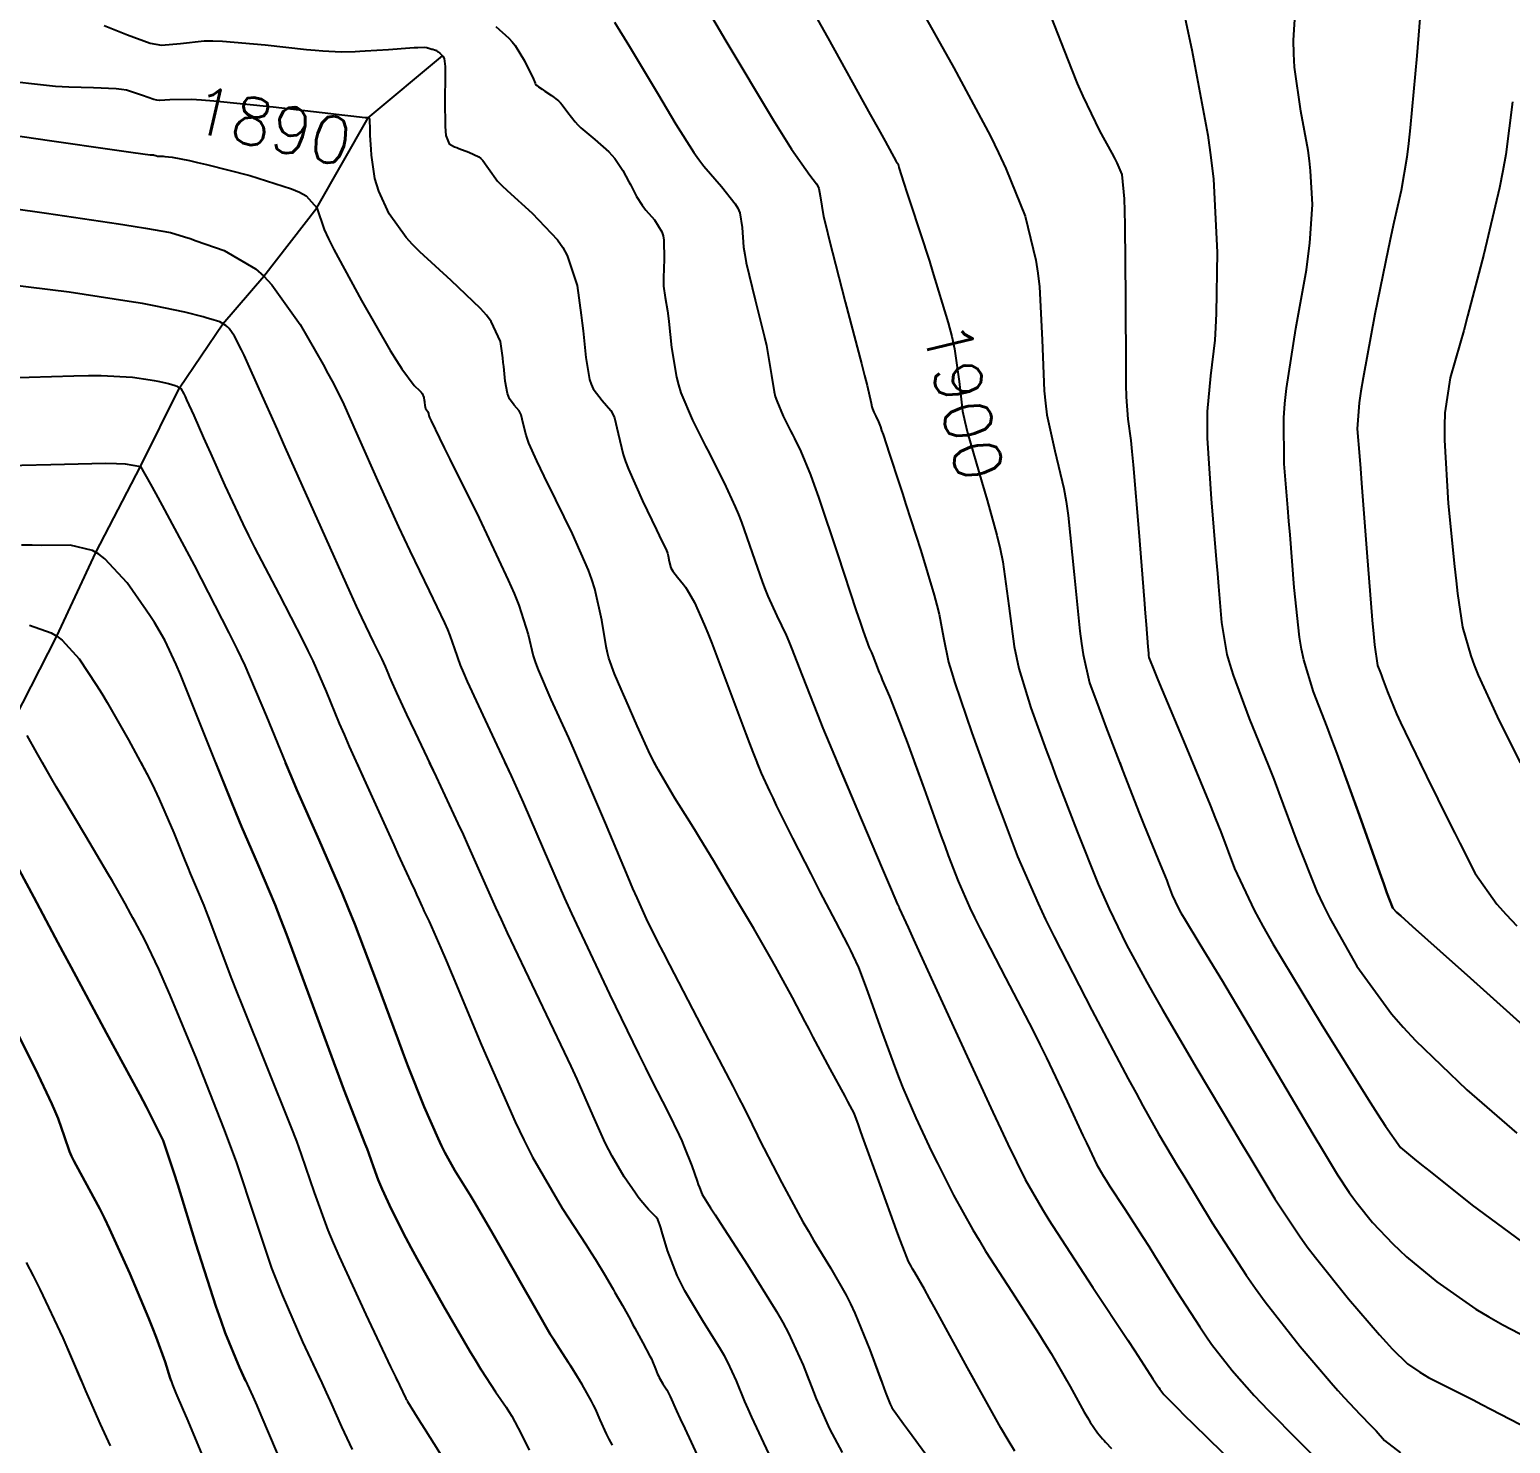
# Model space of a CAD drawing. Header units: metres. Extents: x 837475 to 838479, y 1189012 to 1191015.
# Drawn here: x 838169.6 to 838289.4, y 1189216.5 to 1189330.8 of the extents above; entities that cross this region are included whole.
import ezdxf

# ---------------------------------------------------------------- set-up
doc = ezdxf.new("R2010")
doc.units = ezdxf.units.M
doc.header["$LTSCALE"] = 0.3
for name, color, linetype in [('COTAS 10', 1, 'Continuous'), ('COTAS INT', 252, 'Continuous'), ('DRENAJE', 5, 'Continuous')]:
    doc.layers.add(name, color=color, linetype=linetype)
doc.styles.get("Standard").update_dxf_attribs({"font": 'simplex.shx'})

msp = doc.modelspace()

# ---------------------------------------------------------------- linework, layer by layer
at = {"layer": 'COTAS 10'}
for points in [[(838230.503, 1189336.765), (838234.194, 1189330.195), (838237.622, 1189323.99), (838238.284, 1189322.793), (838238.822, 1189321.821), (838239.725, 1189320.195), (838239.8, 1189320.069), (838239.815, 1189320.044), (838239.828, 1189320.023), (838239.857, 1189319.982), (838239.868, 1189319.968), (838239.87, 1189319.964), (838239.872, 1189319.961), (838239.874, 1189319.949), (838239.883, 1189319.903), (838239.889, 1189319.878), (838239.896, 1189319.848), (838239.936, 1189319.695), (838240.345, 1189318.421), (838240.585, 1189317.684), (838240.88, 1189316.781), (838242.403, 1189312.131), (838242.662, 1189311.28), (838243.917, 1189307.15), (838244.206, 1189306.037), (838244.438, 1189305.04), (838244.807, 1189302.403), (838245.09, 1189300.008), (838245.268, 1189299.163), (838245.49, 1189298.24), (838246.653, 1189294.249), (838247.065, 1189292.798), (838247.866, 1189289.976), (838248.12, 1189288.874), (838248.339, 1189287.807), (838248.831, 1189284.249), (838249.26, 1189280.962), (838249.438, 1189280.066), (838249.643, 1189279.176), (838250.596, 1189276.014), (838251.854, 1189272.582), (838252.251, 1189271.521), (838252.668, 1189270.413), (838254.35, 1189266.014), (838256.067, 1189261.744), (838256.507, 1189260.716), (838256.931, 1189259.757), (838258.336, 1189256.852), (838260.004, 1189253.818), (838260.596, 1189252.778), (838261.243, 1189251.65), (838264.047, 1189246.852), (838266.942, 1189241.97), (838267.646, 1189240.789), (838268.309, 1189239.683), (838270.351, 1189236.305), (838272.34, 1189233.303), (838272.969, 1189232.435), (838273.631, 1189231.549), (838276.305, 1189228.215), (838278.796, 1189225.319), (838279.343, 1189224.709), (838279.828, 1189224.183), (838281.066, 1189222.977), (838282.074, 1189222.282), (838282.415, 1189222.077), (838282.782, 1189221.867), (838283.31914, 1189221.58852)], [(838282.296, 1189334.432), (838281.826, 1189328.736), (838281.298, 1189322.901), (838281.159, 1189321.641), (838281.024, 1189320.536), (838280.562, 1189317.829), (838279.97, 1189315.262), (838279.752, 1189314.244), (838279.51, 1189313.093), (838278.444, 1189307.829), (838277.483, 1189302.679), (838277.308, 1189301.6), (838277.173, 1189300.671), (838277.013, 1189298.569), (838277.19, 1189296.354), (838277.267, 1189295.354), (838277.356, 1189294.186), (838277.778, 1189288.569), (838278.216, 1189283.087), (838278.316, 1189282.003), (838278.406, 1189281.108), (838278.651, 1189279.443), (838278.884, 1189278.85), (838278.966, 1189278.631), (838279.056, 1189278.388), (838279.443, 1189277.312), (838280.193, 1189275.513), (838280.512, 1189274.815), (838280.879, 1189274.031), (838282.605, 1189270.474), (838284.45, 1189266.759), (838284.891, 1189265.875), (838285.303, 1189265.053), (838286.54, 1189262.605), (838288.307, 1189260.127), (838289.053, 1189259.286), (838289.91, 1189258.378)], [(838246.07003, 1189221.58852), (838245.483, 1189222.641), (838242.926, 1189227.318), (838242.421, 1189228.235), (838242.005, 1189228.989), (838241.237, 1189230.346), (838241.042, 1189230.657), (838240.987, 1189230.751), (838240.931, 1189230.848), (838240.726, 1189231.228), (838240.244, 1189232.424), (838240.014, 1189233.036), (838239.742, 1189233.77), (838238.41, 1189237.437), (838237.114, 1189241.04), (838236.864, 1189241.734), (838236.661, 1189242.296), (838236.323, 1189243.23), (838236.008, 1189243.828), (838235.82, 1189244.177), (838235.588, 1189244.607), (838234.386, 1189246.825), (838233.011, 1189249.374), (838232.67, 1189250.012), (838232.347, 1189250.621), (838231.323, 1189252.579), (838230.289, 1189254.509), (838229.959, 1189255.101), (838229.611, 1189255.717), (838228.196, 1189258.152), (838226.761, 1189260.577), (838226.056, 1189261.77), (838224.941, 1189263.654), (838223.848, 1189265.47), (838223.516, 1189266.01), (838223.172, 1189266.567), (838221.825, 1189268.709), (838220.485, 1189270.972), (838220.145, 1189271.603), (838219.819, 1189272.237), (838218.756, 1189274.546), (838217.883, 1189276.605), (838217.676, 1189277.082), (838217.485, 1189277.518), (838216.922, 1189278.756), (838216.483, 1189280.013), (838216.37, 1189280.461), (838216.261, 1189280.953), (838215.898, 1189283.09), (838215.331, 1189285.632), (838215.093, 1189286.379), (838214.82, 1189287.145), (838213.544, 1189290.068), (838212.184, 1189292.826), (838211.859, 1189293.489), (838211.556, 1189294.107), (838210.648, 1189295.974), (838210.016, 1189297.398), (838209.887, 1189297.737), (838209.778, 1189298.053), (838209.553, 1189298.995), (838209.385, 1189299.702), (838209.312, 1189299.869), (838209.228, 1189300.023), (838208.832, 1189300.479), (838208.434, 1189301.004), (838208.349, 1189301.202), (838208.276, 1189301.422), (838208.104, 1189302.409), (838207.983, 1189303.595), (838207.942, 1189303.941), (838207.897, 1189304.295), (838207.71, 1189305.638), (838206.972, 1189307.239), (838206.58, 1189307.755), (838206.107, 1189308.304), (838203.722, 1189310.549), (838201.18, 1189312.872), (838200.608, 1189313.469), (838200.093, 1189314.046), (838198.709, 1189315.963), (838197.874, 1189317.777), (838197.705, 1189318.289), (838197.563, 1189318.806), (838197.274, 1189320.705), (838197.248, 1189321.185), (838197.186, 1189322.298), (838197.171, 1189322.621), (838197.16, 1189322.893), (838197.152, 1189323.448), (838197.14, 1189323.625), (838197.126, 1189323.658), (838197.108, 1189323.684), (838197.005, 1189323.72), (838196.89, 1189323.712), (838196.865, 1189323.71), (838196.842, 1189323.709), (838196.782, 1189323.707), (838195.614, 1189323.838), (838194.893, 1189323.921), (838193.999, 1189324.024), (838189.332, 1189324.564), (838184.525, 1189325.065), (838183.542, 1189325.143), (838182.711, 1189325.195), (838180.967, 1189325.167), (838180.157, 1189325.104), (838179.914, 1189325.135), (838179.663, 1189325.187), (838178.751, 1189325.524), (838178.689, 1189325.546), (838177.467, 1189325.94), (838177.06, 1189326.013), (838176.623, 1189326.07), (838174.795, 1189326.147), (838172.796, 1189326.182), (838172.251, 1189326.212), (838171.71, 1189326.253), (838169.786, 1189326.474), (838167.906, 1189326.667)], [(838166.628, 1189295.564), (838171.349, 1189295.695), (838175.778, 1189295.778), (838176.643, 1189295.766), (838177.352, 1189295.739), (838178.606, 1189295.518), (838179.411, 1189294.102), (838179.836, 1189293.323), (838180.349, 1189292.376), (838182.934, 1189287.555), (838185.754, 1189282.078), (838186.416, 1189280.718), (838187.026, 1189279.425), (838188.799, 1189275.317), (838190.325, 1189271.552), (838190.779, 1189270.475), (838191.247, 1189269.383), (838193.051, 1189265.317), (838194.92, 1189261.01), (838195.43, 1189259.767), (838195.936, 1189258.502), (838197.734, 1189253.75), (838199.399, 1189249.239), (838199.822, 1189248.125), (838200.227, 1189247.07), (838201.553, 1189243.75), (838202.673, 1189241.171), (838202.949, 1189240.583), (838203.211, 1189240.051), (838204.033, 1189238.584), (838204.923, 1189237.162), (838205.227, 1189236.658), (838205.556, 1189236.106), (838206.953, 1189233.714), (838208.464, 1189231.087), (838208.866, 1189230.388), (838209.26, 1189229.7), (838210.621, 1189227.315), (838211.745, 1189225.367), (838211.99, 1189224.955), (838212.205, 1189224.598), (838212.743, 1189223.767), (838213.196, 1189223.1), (838213.358, 1189222.846), (838213.536, 1189222.561), (838214.12619, 1189221.58852)], [(838216.779, 1189216.377), (838216.512, 1189216.871), (838216.284, 1189217.309), (838215.772, 1189218.431), (838215.386, 1189219.332), (838215.237, 1189219.63), (838215.069, 1189219.951), (838214.311, 1189221.284), (838213.536, 1189222.561), (838213.358, 1189222.846), (838213.196, 1189223.1), (838212.743, 1189223.767), (838212.205, 1189224.598), (838211.99, 1189224.955), (838211.745, 1189225.367), (838210.621, 1189227.315), (838209.26, 1189229.7), (838208.866, 1189230.388), (838208.464, 1189231.087), (838206.953, 1189233.714), (838205.556, 1189236.106), (838205.227, 1189236.658), (838204.923, 1189237.162), (838204.033, 1189238.584), (838203.211, 1189240.051), (838202.949, 1189240.583), (838202.673, 1189241.171), (838201.553, 1189243.75), (838200.227, 1189247.07), (838199.822, 1189248.125), (838199.399, 1189249.239), (838197.734, 1189253.75), (838195.936, 1189258.502), (838195.43, 1189259.767), (838194.92, 1189261.01), (838193.051, 1189265.317), (838191.247, 1189269.383), (838190.779, 1189270.475), (838190.325, 1189271.552), (838190.3102, 1189271.58852)], [(838249.303, 1189215.903), (838248.776, 1189216.783), (838248.182, 1189217.802), (838245.483, 1189222.641), (838242.926, 1189227.318), (838242.421, 1189228.235), (838242.005, 1189228.989), (838241.237, 1189230.346), (838241.042, 1189230.657), (838240.987, 1189230.751), (838240.931, 1189230.848), (838240.726, 1189231.228), (838240.244, 1189232.424), (838240.014, 1189233.036), (838239.742, 1189233.77), (838238.41, 1189237.437), (838237.114, 1189241.04), (838236.864, 1189241.734), (838236.661, 1189242.296), (838236.323, 1189243.23), (838236.008, 1189243.828), (838235.82, 1189244.177), (838235.588, 1189244.607), (838234.386, 1189246.825), (838233.011, 1189249.374), (838232.67, 1189250.012), (838232.347, 1189250.621), (838231.323, 1189252.579), (838230.289, 1189254.509), (838229.959, 1189255.101), (838229.611, 1189255.717), (838228.196, 1189258.152), (838226.761, 1189260.577), (838226.056, 1189261.77), (838224.941, 1189263.654), (838223.848, 1189265.47), (838223.516, 1189266.01), (838223.172, 1189266.567), (838221.825, 1189268.709), (838220.485, 1189270.972), (838220.1528, 1189271.58852)], [(838252.22574, 1189271.58852), (838252.251, 1189271.521), (838252.668, 1189270.413), (838254.35, 1189266.014), (838256.067, 1189261.744), (838256.507, 1189260.716), (838256.931, 1189259.757), (838258.336, 1189256.852), (838260.004, 1189253.818), (838260.596, 1189252.778), (838261.243, 1189251.65), (838264.047, 1189246.852), (838266.942, 1189241.97), (838267.646, 1189240.789), (838268.309, 1189239.683), (838270.351, 1189236.305), (838272.34, 1189233.303), (838272.969, 1189232.435), (838273.631, 1189231.549), (838276.305, 1189228.215), (838278.796, 1189225.319), (838279.343, 1189224.709), (838279.828, 1189224.183), (838281.066, 1189222.977), (838282.074, 1189222.282), (838282.415, 1189222.077), (838282.782, 1189221.867), (838284.327, 1189221.066), (838286.388, 1189220.04), (838287.08, 1189219.688), (838287.824, 1189219.307), (838290.947, 1189217.687)], [(838282.06419, 1189271.58852), (838282.605, 1189270.474), (838284.45, 1189266.759), (838284.891, 1189265.875), (838285.303, 1189265.053), (838286.54, 1189262.605), (838288.307, 1189260.127), (838289.053, 1189259.286), (838289.91, 1189258.378)], [(838181.08083, 1189221.58852), (838181.007, 1189221.807), (838180.591, 1189223.113), (838179.872, 1189225.129), (838179.581, 1189225.865), (838179.252, 1189226.678), (838177.735, 1189230.257), (838176.099, 1189233.887), (838175.695, 1189234.732), (838175.313, 1189235.509), (838174.108, 1189237.735), (838173.204, 1189239.366), (838173.011, 1189239.767), (838172.843, 1189240.146), (838172.444, 1189241.332), (838171.94, 1189242.802), (838171.706, 1189243.36), (838171.431, 1189243.983), (838170.097, 1189246.78), (838168.622, 1189249.72)], [(838168.622, 1189249.72), (838170.097, 1189246.78), (838171.431, 1189243.983), (838171.706, 1189243.36), (838171.94, 1189242.802), (838172.444, 1189241.332), (838172.843, 1189240.146), (838173.011, 1189239.767), (838173.204, 1189239.366), (838174.108, 1189237.735), (838175.313, 1189235.509), (838175.695, 1189234.732), (838176.099, 1189233.887), (838177.735, 1189230.257), (838179.252, 1189226.678), (838179.581, 1189225.865), (838179.872, 1189225.129), (838180.591, 1189223.113), (838181.007, 1189221.807), (838181.105, 1189221.517), (838181.196, 1189221.26), (838181.464, 1189220.591), (838182.052, 1189219.23), (838182.345, 1189218.535), (838182.694, 1189217.703), (838184.423, 1189213.55)]]:
    msp.add_lwpolyline(points, dxfattribs=at)
at = {"layer": 'COTAS INT'}
for points in [[(838221.555, 1189337.427), (838225.952, 1189329.951), (838229.78, 1189323.541), (838230.572, 1189322.254), (838231.248, 1189321.18), (838232.721, 1189319.066), (838233.286, 1189318.365), (838233.39, 1189318.181), (838233.471, 1189318.002), (838233.571, 1189317.395), (838233.85, 1189315.732), (838234.043, 1189314.888), (838234.287, 1189313.878), (838235.586, 1189308.843), (838236.9, 1189303.862), (838237.153, 1189302.885), (838237.359, 1189302.083), (838237.699, 1189300.641), (838237.748, 1189300.343), (838237.769, 1189300.264), (838237.794, 1189300.185), (838237.909, 1189299.908), (838238.042, 1189299.647), (838238.077, 1189299.578), (838238.111, 1189299.51), (838238.229, 1189299.278), (838238.445, 1189298.718), (838238.541, 1189298.444), (838238.653, 1189298.118), (838239.187, 1189296.512), (838239.961, 1189294.135), (838240.223, 1189293.324), (838240.506, 1189292.446), (838241.705, 1189288.721), (838242.799, 1189285.114), (838243.017, 1189284.311), (838243.198, 1189283.593), (838243.543, 1189281.705), (838243.958, 1189279.71), (838244.182, 1189278.925), (838244.455, 1189278.039), (838245.834, 1189273.996), (838247.43, 1189269.602), (838247.838, 1189268.494), (838248.232, 1189267.433), (838249.534, 1189263.996), (838251.19, 1189260.185), (838251.807, 1189258.889), (838252.492, 1189257.489), (838255.538, 1189251.561), (838258.49, 1189246.006), (838259.115, 1189244.841), (838259.657, 1189243.838), (838260.922, 1189241.561), (838262.03, 1189239.714), (838262.474, 1189238.981), (838262.977, 1189238.153), (838265.287, 1189234.365), (838268.018, 1189230.146), (838268.786, 1189229.047), (838269.56, 1189227.978), (838272.4, 1189224.365), (838274.76641, 1189221.58852)], [(838262.358, 1189335.129), (838263.638, 1189329.208), (838264.932, 1189322.312), (838265.179, 1189320.514), (838265.377, 1189318.764), (838265.692, 1189312.846), (838265.606, 1189307.904), (838265.551, 1189306.769), (838265.483, 1189305.736), (838265.127, 1189302.846), (838264.866, 1189299.965), (838264.858, 1189298.937), (838264.878, 1189297.81), (838265.184, 1189292.904), (838265.61, 1189287.989), (838265.706, 1189286.856), (838265.792, 1189285.821), (838266.024, 1189282.904), (838266.472, 1189280.332), (838266.695, 1189279.515), (838266.961, 1189278.652), (838268.276, 1189275.155), (838269.837, 1189271.314), (838270.258, 1189270.233), (838270.675, 1189269.145), (838272.137, 1189265.155), (838273.749, 1189261.162), (838274.261, 1189260.071), (838274.8, 1189258.987), (838276.981, 1189255.129), (838279.783, 1189251.274), (838280.713, 1189250.193), (838281.711, 1189249.106), (838285.871, 1189245.129), (838289.922, 1189241.619)], [(838291.481, 1189249.367), (838285.889, 1189254.396), (838284.722, 1189255.443), (838283.721, 1189256.34), (838281.481, 1189258.331), (838280.531, 1189259.175), (838280.341, 1189259.349), (838280.184, 1189259.496), (838279.884, 1189259.813), (838279.414, 1189261.05), (838279.151, 1189261.778), (838278.829, 1189262.673), (838277.183, 1189267.299), (838275.381, 1189272.31), (838274.961, 1189273.449), (838274.574, 1189274.479), (838273.463, 1189277.299), (838272.683, 1189279.88), (838272.505, 1189280.759), (838272.344, 1189281.709), (838271.901, 1189285.737), (838271.574, 1189290.003), (838271.486, 1189291.105), (838271.4, 1189292.172), (838271.099, 1189295.737), (838271.067, 1189299.448), (838271.15, 1189300.607), (838271.274, 1189301.824), (838272.054, 1189306.692), (838272.892, 1189311.414), (838273.052, 1189312.538), (838273.181, 1189313.583), (838273.385, 1189316.692), (838273.239, 1189319.428), (838273.147, 1189320.237), (838273.033, 1189321.069), (838272.435, 1189324.257), (838271.933, 1189327.819), (838271.88, 1189328.886), (838271.864, 1189329.988), (838272.116, 1189334.257)], [(838241.429, 1189332.972), (838244.375, 1189327.747), (838247.344, 1189322.218), (838248.004, 1189320.878), (838248.594, 1189319.62), (838250.14, 1189315.765), (838251.015, 1189312.213), (838251.182, 1189311.147), (838251.316, 1189310.045), (838251.529, 1189305.765), (838251.687, 1189301.642), (838251.787, 1189300.64), (838251.91, 1189299.697), (838252.559, 1189296.794), (838253.288, 1189293.733), (838253.463, 1189292.691), (838253.627, 1189291.564), (838254.119, 1189286.794), (838254.562, 1189282.213), (838254.694, 1189281.207), (838254.831, 1189280.313), (838255.357, 1189278.032), (838256.105, 1189276.011), (838256.38, 1189275.282), (838256.685, 1189274.479), (838258.032, 1189270.967), (838259.405, 1189267.44), (838259.725, 1189266.627), (838260.02, 1189265.886), (838260.868, 1189263.803), (838261.462, 1189262.368), (838261.596, 1189262.036), (838261.717, 1189261.732), (838262.044, 1189260.868), (838262.531, 1189259.847), (838262.753, 1189259.444), (838263.013, 1189258.989), (838264.267, 1189256.908), (838266.1, 1189253.902), (838266.724, 1189252.863), (838267.4, 1189251.734), (838270.263, 1189246.908), (838272.998, 1189242.288), (838273.592, 1189241.288), (838274.115, 1189240.409), (838275.416, 1189238.244), (838276.361, 1189236.819), (838276.66, 1189236.406), (838276.974, 1189235.985), (838278.244, 1189234.402), (838279.877, 1189232.67), (838280.42, 1189232.156), (838281.003, 1189231.627), (838283.436, 1189229.593), (838286.607, 1189227.39), (838287.654, 1189226.755), (838288.775, 1189226.109), (838293.436, 1189223.682)], [(838251.931, 1189332.667), (838253.885, 1189327.639), (838254.359, 1189326.5), (838254.805, 1189325.471), (838256.173, 1189322.667), (838257.165, 1189320.853), (838257.374, 1189320.448), (838257.554, 1189320.085), (838257.965, 1189319.126), (838258.146, 1189317.176), (838258.18, 1189316.189), (838258.208, 1189315.008), (838258.252, 1189309.126), (838258.285, 1189303.277), (838258.305, 1189302.116), (838258.331, 1189301.154), (838258.464, 1189299.338), (838258.7, 1189297.624), (838258.789, 1189296.727), (838258.889, 1189295.646), (838259.338, 1189290.216), (838259.766, 1189284.763), (838259.852, 1189283.668), (838259.925, 1189282.753), (838260.071, 1189280.948), (838260.116, 1189280.429), (838260.125, 1189280.326), (838260.133, 1189280.239), (838260.147, 1189280.071), (838260.6, 1189278.955), (838260.885, 1189278.271), (838261.238, 1189277.424), (838263.088, 1189273.012), (838265.1, 1189268.149), (838265.556, 1189267.018), (838265.968, 1189265.98), (838267.09, 1189263.012), (838268.67, 1189259.65), (838269.371, 1189258.364), (838270.185, 1189256.925), (838274.078, 1189250.445), (838277.886, 1189244.359), (838278.647, 1189243.167), (838279.281, 1189242.19), (838280.509, 1189240.445), (838281.642, 1189239.522), (838282.215, 1189239.063), (838282.901, 1189238.516), (838286.315, 1189235.806), (838290.294, 1189232.852)], [(838175.67, 1189331.178), (838177.534, 1189330.433), (838179.366, 1189329.756), (838179.838, 1189329.659), (838180.295, 1189329.602), (838181.82, 1189329.72), (838183.738, 1189329.931), (838184.443, 1189329.932), (838185.224, 1189329.908), (838188.673, 1189329.614), (838192.016, 1189329.248), (838192.729, 1189329.178), (838193.35, 1189329.123), (838194.829, 1189329.04), (838195.949, 1189329.077), (838196.345, 1189329.097), (838196.777, 1189329.122), (838198.647, 1189329.248), (838200.381, 1189329.369), (838200.727, 1189329.39), (838201.015, 1189329.406), (838201.574, 1189329.42), (838201.75, 1189329.392), (838201.798, 1189329.383), (838201.845, 1189329.372), (838202.009, 1189329.325), (838202.162, 1189329.278), (838202.201, 1189329.266), (838202.238, 1189329.255), (838202.363, 1189329.222), (838202.462, 1189329.192), (838202.484, 1189329.183), (838202.503, 1189329.174), (838202.55, 1189329.138), (838202.609, 1189329.083), (838202.635, 1189329.062), (838202.665, 1189329.038), (838202.811, 1189328.929), (838202.97, 1189328.789), (838203.009, 1189328.745), (838203.046, 1189328.699), (838203.159, 1189328.515), (838203.227, 1189327.869), (838203.235, 1189327.531), (838203.238, 1189327.125), (838203.21, 1189325.086), (838203.228, 1189323.041), (838203.26, 1189322.631), (838203.304, 1189322.289), (838203.56, 1189321.619), (838204.006, 1189321.377), (838204.17, 1189321.305), (838204.351, 1189321.23), (838205.152, 1189320.942), (838205.951, 1189320.553), (838206.131, 1189320.415), (838206.293, 1189320.263), (838206.731, 1189319.607), (838207.472, 1189318.605), (838207.825, 1189318.236), (838208.242, 1189317.827), (838210.282, 1189316.017), (838212.334, 1189313.861), (838212.757, 1189313.233), (838213.119, 1189312.592), (838213.903, 1189310.166), (838214.241, 1189307.744), (838214.32, 1189307.106), (838214.395, 1189306.482), (838214.613, 1189304.343), (838214.924, 1189302.564), (838215.056, 1189302.167), (838215.208, 1189301.81), (838215.925, 1189300.865), (838216.64, 1189300.042), (838216.791, 1189299.763), (838216.922, 1189299.462), (838217.226, 1189298.188), (838217.632, 1189296.489), (838217.828, 1189295.92), (838218.06, 1189295.308), (838219.2, 1189292.739), (838220.329, 1189290.402), (838220.555, 1189289.936), (838220.743, 1189289.547), (838221.107, 1189288.798), (838221.216, 1189288.504), (838221.243, 1189288.404), (838221.269, 1189288.295), (838221.35, 1189287.83), (838221.499, 1189287.323), (838221.568, 1189287.187), (838221.648, 1189287.053), (838222.034, 1189286.583), (838222.524, 1189285.988), (838222.669, 1189285.774), (838222.818, 1189285.54), (838223.393, 1189284.516), (838224.188, 1189282.744), (838224.476, 1189282.038), (838224.794, 1189281.238), (838226.187, 1189277.569), (838227.553, 1189273.916), (838227.854, 1189273.126), (838228.12, 1189272.432), (838228.801, 1189270.725), (838229.471, 1189269.261), (838229.73, 1189268.72), (838230.022, 1189268.12), (838231.342, 1189265.464), (838232.803, 1189262.583), (838233.184, 1189261.841), (838233.553, 1189261.124), (838234.8, 1189258.734), (838235.804, 1189256.804), (838236.021, 1189256.376), (838236.211, 1189255.994), (838236.678, 1189255), (838237.14, 1189253.796), (838237.327, 1189253.282), (838237.54, 1189252.69), (838238.526, 1189249.899), (838239.654, 1189246.809), (838239.957, 1189246.027), (838240.256, 1189245.278), (838241.302, 1189242.842), (838242.392, 1189240.532), (838242.719, 1189239.863), (838243.056, 1189239.181), (838244.363, 1189236.611), (838245.927, 1189233.79), (838246.425, 1189232.951), (838246.952, 1189232.085), (838249.093, 1189228.749), (838251.227, 1189225.449), (838251.75, 1189224.608), (838252.243, 1189223.798), (838253.51515, 1189221.58852)], [(838207.332, 1189331.096), (838208.4, 1189330.155), (838208.661, 1189329.861), (838208.907, 1189329.552), (838209.669, 1189328.316), (838210.203, 1189327.23), (838210.304, 1189327.015), (838210.386, 1189326.838), (838210.514, 1189326.51), (838210.555, 1189326.414), (838210.581, 1189326.383), (838210.614, 1189326.35), (838210.786, 1189326.215), (838211.079, 1189326.02), (838211.187, 1189325.949), (838211.307, 1189325.871), (838211.841, 1189325.527), (838212.414, 1189325.075), (838212.559, 1189324.929), (838212.699, 1189324.774), (838213.155, 1189324.139), (838213.743, 1189323.383), (838213.966, 1189323.152), (838214.215, 1189322.911), (838215.332, 1189321.963), (838216.466, 1189320.964), (838216.726, 1189320.691), (838216.962, 1189320.42), (838217.62, 1189319.453), (838218.096, 1189318.55), (838218.218, 1189318.319), (838218.335, 1189318.096), (838218.722, 1189317.358), (838219.162, 1189316.654), (838219.312, 1189316.452), (838219.475, 1189316.246), (838220.166, 1189315.477), (838220.758, 1189314.508), (838220.858, 1189314.176), (838220.931, 1189313.816), (838220.965, 1189312.287), (838220.885, 1189310.77), (838220.887, 1189310.418), (838220.899, 1189310.095), (838221.026, 1189309.175), (838221.224, 1189308.113), (838221.281, 1189307.701), (838221.339, 1189307.237), (838221.554, 1189305.136), (838221.946, 1189302.754), (838222.116, 1189302.113), (838222.311, 1189301.48), (838223.237, 1189299.261), (838224.298, 1189297.168), (838224.579, 1189296.614), (838224.854, 1189296.072), (838225.803, 1189294.209), (838226.707, 1189292.25), (838226.955, 1189291.648), (838227.201, 1189291.02), (838228.078, 1189288.536), (838228.913, 1189286.14), (838229.132, 1189285.568), (838229.346, 1189285.035), (838230.074, 1189283.44), (838230.809, 1189281.885), (838231.027, 1189281.379), (838231.252, 1189280.839), (838232.116, 1189278.612), (838233.344, 1189275.474), (838233.798, 1189274.36), (838234.301, 1189273.138), (838236.532, 1189267.838), (838238.591, 1189263.005), (838238.986, 1189262.078), (838239.306, 1189261.329), (838239.83, 1189260.107), (838239.859, 1189260.051), (838239.866, 1189260.036), (838239.874, 1189260.022), (838239.898, 1189259.975), (838239.918, 1189259.937), (838239.926, 1189259.921), (838239.935, 1189259.902), (838239.944, 1189259.878), (838239.948, 1189259.868), (838239.952, 1189259.857), (838239.971, 1189259.802), (838240.682, 1189258.238), (838241.122, 1189257.275), (838241.668, 1189256.082), (838244.518, 1189249.86), (838247.533, 1189243.322), (838248.183, 1189241.931), (838248.753, 1189240.721), (838250.144, 1189237.864), (838251.513, 1189235.509), (838252.069, 1189234.615), (838252.702, 1189233.617), (838255.626, 1189229.142), (838258.455, 1189224.873), (838259.028, 1189224.005), (838259.509, 1189223.273), (838260.485, 1189221.764), (838260.59731, 1189221.58852)], [(838216.924, 1189331.449), (838218.16, 1189329.474), (838219.608, 1189327.056), (838220.012, 1189326.379), (838220.417, 1189325.698), (838221.888, 1189323.208), (838223.354, 1189320.904), (838223.755, 1189320.34), (838224.155, 1189319.807), (838225.584, 1189318.15), (838226.704, 1189316.761), (838226.909, 1189316.398), (838227.069, 1189316.044), (838227.268, 1189314.841), (838227.368, 1189313.251), (838227.465, 1189312.653), (838227.593, 1189311.987), (838228.306, 1189309.009), (838229.062, 1189305.987), (838229.217, 1189305.293), (838229.349, 1189304.66), (838229.627, 1189302.889), (838229.847, 1189301.549), (838229.942, 1189301.188), (838230.052, 1189300.832), (838230.573, 1189299.584), (838231.17, 1189298.407), (838231.328, 1189298.096), (838231.483, 1189297.791), (838232.016, 1189296.743), (838232.785, 1189294.847), (838233.088, 1189294.007), (838233.431, 1189293.031), (838234.994, 1189288.368), (838236.491, 1189283.837), (838236.792, 1189282.944), (838237.043, 1189282.208), (838237.537, 1189280.853), (838237.719, 1189280.468), (838237.774, 1189280.342), (838237.829, 1189280.208), (838238.044, 1189279.656), (838238.352, 1189278.868), (838238.468, 1189278.585), (838238.596, 1189278.275), (838239.165, 1189276.922), (838239.994, 1189274.844), (838240.286, 1189274.076), (838240.604, 1189273.225), (838241.978, 1189269.459), (838243.341, 1189265.689), (838243.652, 1189264.837), (838243.935, 1189264.067), (838244.719, 1189261.978), (838245.671, 1189259.84), (838246.06, 1189259.04), (838246.504, 1189258.15), (838248.557, 1189254.184), (838250.788, 1189249.879), (838251.343, 1189248.776), (838251.87, 1189247.711), (838253.549, 1189244.184), (838254.827, 1189241.413), (838255.102, 1189240.825), (838255.342, 1189240.315), (838255.925, 1189239.117), (838256.491, 1189238.143), (838256.721, 1189237.773), (838256.982, 1189237.361), (838258.192, 1189235.511), (838259.702, 1189233.187), (838260.154, 1189232.476), (838260.62, 1189231.736), (838262.425, 1189228.819), (838264.265, 1189225.947), (838264.753, 1189225.236), (838265.233, 1189224.561), (838266.889, 1189222.425), (838267.63074, 1189221.58852)], [(838289.56, 1189325.019), (838289.015, 1189320.736), (838288.784, 1189319.425), (838288.517, 1189318.061), (838287.261, 1189312.683), (838285.939, 1189307.663), (838285.63, 1189306.524), (838285.346, 1189305.495), (838284.527, 1189302.683), (838284.102, 1189299.847), (838284.067, 1189298.802), (838284.068, 1189297.645), (838284.369, 1189292.526), (838284.872, 1189287.431), (838285, 1189286.288), (838285.123, 1189285.262), (838285.528, 1189282.526), (838286.183, 1189280.217), (838286.464, 1189279.461), (838286.789, 1189278.654), (838288.321, 1189275.319), (838290.196, 1189271.555)], [(838166.597, 1189322.567), (838171.434, 1189321.857), (838176.293, 1189321.146), (838177.241, 1189321.011), (838178.016, 1189320.902), (838179.381, 1189320.731), (838179.598, 1189320.722), (838179.65, 1189320.715), (838179.699, 1189320.706), (838179.844, 1189320.66), (838179.96, 1189320.617), (838179.99, 1189320.611), (838180.019, 1189320.607), (838180.115, 1189320.615), (838180.331, 1189320.617), (838180.435, 1189320.61), (838180.559, 1189320.6), (838181.165, 1189320.536), (838182.573, 1189320.255), (838183.202, 1189320.108), (838183.934, 1189319.931), (838187.442, 1189319.041), (838190.817, 1189317.978), (838191.466, 1189317.693), (838191.991, 1189317.411), (838192.855, 1189316.423), (838193.443, 1189314.69), (838193.793, 1189313.938), (838194.225, 1189313.068), (838196.464, 1189308.942), (838198.803, 1189304.911), (838199.299, 1189304.101), (838199.729, 1189303.422), (838200.732, 1189302.076), (838201.202, 1189301.634), (838201.295, 1189301.526), (838201.372, 1189301.424), (838201.517, 1189301.109), (838201.554, 1189300.845), (838201.563, 1189300.776), (838201.571, 1189300.707), (838201.595, 1189300.474), (838201.629, 1189300.28), (838201.643, 1189300.236), (838201.66, 1189300.198), (838201.738, 1189300.094), (838201.816, 1189300.005), (838201.832, 1189299.974), (838201.847, 1189299.941), (838201.88, 1189299.802), (838201.924, 1189299.617), (838201.946, 1189299.555), (838201.971, 1189299.488), (838202.095, 1189299.208), (838202.782, 1189297.812), (838203.162, 1189297.042), (838203.625, 1189296.105), (838205.98, 1189291.338), (838208.347, 1189286.335), (838208.817, 1189285.25), (838209.207, 1189284.295), (838209.944, 1189281.932), (838210.356, 1189280.207), (838210.541, 1189279.654), (838210.756, 1189279.069), (838211.791, 1189276.684), (838213.214, 1189273.571), (838213.674, 1189272.526), (838214.163, 1189271.402), (838216.169, 1189266.684), (838218.013, 1189262.311), (838218.399, 1189261.405), (838218.732, 1189260.631), (838219.485, 1189258.936), (838220.419, 1189257.098), (838220.866, 1189256.234), (838221.394, 1189255.215), (838223.978, 1189250.253), (838226.501, 1189245.404), (838226.99, 1189244.457), (838227.388, 1189243.68), (838228.068, 1189242.303), (838228.492, 1189241.424), (838228.728, 1189240.961), (838229.015, 1189240.404), (838230.481, 1189237.598), (838232.181, 1189234.459), (838232.616, 1189233.69), (838233.035, 1189232.966), (838234.418, 1189230.714), (838235.682, 1189228.504), (838236.026, 1189227.806), (838236.367, 1189227.07), (838237.574, 1189224.102), (838238.50927, 1189221.58852)], [(838165.054, 1189316.852), (838170.984, 1189315.999), (838176.818, 1189315.141), (838177.999, 1189314.96), (838178.992, 1189314.803), (838181.013, 1189314.437), (838182.163, 1189314.089), (838182.608, 1189313.943), (838183.108, 1189313.775), (838185.368, 1189312.988), (838187.902, 1189311.506), (838188.573, 1189310.899), (838189.232, 1189310.208), (838191.504, 1189307.003), (838193.359, 1189303.761), (838193.756, 1189303.047), (838194.101, 1189302.412), (838194.925, 1189300.78), (838195.662, 1189299.121), (838195.952, 1189298.469), (838196.28, 1189297.733), (838197.777, 1189294.38), (838199.475, 1189290.644), (838199.929, 1189289.666), (838200.377, 1189288.713), (838201.94, 1189285.477), (838203.179, 1189282.885), (838203.423, 1189282.338), (838203.623, 1189281.866), (838203.989, 1189280.775), (838204.451, 1189279.461), (838204.711, 1189278.847), (838205.03, 1189278.124), (838206.66, 1189274.611), (838208.571, 1189270.51), (838209.065, 1189269.417), (838209.545, 1189268.342), (838211.156, 1189264.611), (838212.903, 1189260.612), (838213.469, 1189259.367), (838214.071, 1189258.063), (838216.544, 1189252.857), (838218.916, 1189247.985), (838219.454, 1189246.891), (838219.941, 1189245.908), (838221.272, 1189243.278), (838222.17, 1189241.457), (838222.384, 1189240.983), (838222.583, 1189240.523), (838223.177, 1189238.969), (838223.611, 1189237.723), (838223.709, 1189237.456), (838223.798, 1189237.223), (838224.039, 1189236.663), (838224.709, 1189235.582), (838225.069, 1189235.021), (838225.503, 1189234.345), (838227.702, 1189230.96), (838230.028, 1189227.205), (838230.542, 1189226.297), (838231.001, 1189225.446), (838232.192, 1189222.845), (838232.67783, 1189221.58852)], [(838226.8092, 1189221.58852), (838226.809, 1189221.589), (838226.111, 1189223.092), (838225.834, 1189223.599), (838225.521, 1189224.146), (838224.088, 1189226.45), (838222.633, 1189228.878), (838222.307, 1189229.504), (838222.013, 1189230.109), (838221.23, 1189232.125), (838220.765, 1189233.656), (838220.672, 1189233.956), (838220.595, 1189234.202), (838220.447, 1189234.643), (838220.302, 1189234.821), (838220.228, 1189234.902), (838220.138, 1189234.996), (838219.687, 1189235.451), (838219.052, 1189236.183), (838218.846, 1189236.453), (838218.627, 1189236.752), (838217.724, 1189238.072), (838216.737, 1189239.749), (838216.464, 1189240.273), (838216.192, 1189240.822), (838215.21, 1189243.02), (838213.905, 1189245.992), (838213.428, 1189247.03), (838212.902, 1189248.161), (838210.583, 1189253.02), (838208.293, 1189257.805), (838207.784, 1189258.89), (838207.33, 1189259.87), (838206.142, 1189262.539), (838205.082, 1189264.957), (838204.709, 1189265.778), (838204.301, 1189266.665), (838202.539, 1189270.417), (838200.838, 1189274.003), (838200.469, 1189274.786), (838200.144, 1189275.477), (838199.337, 1189277.214), (838198.879, 1189278.235), (838198.774, 1189278.474), (838198.679, 1189278.695), (838198.414, 1189279.337), (838198.145, 1189279.951), (838198.048, 1189280.155), (838197.941, 1189280.373), (838197.47, 1189281.281), (838196.493, 1189283.311), (838196.067, 1189284.235), (838195.573, 1189285.317), (838193.226, 1189290.534), (838190.759, 1189296.062), (838190.19, 1189297.339), (838189.67, 1189298.507), (838188.204, 1189301.813), (838187.201, 1189304.038), (838186.973, 1189304.525), (838186.767, 1189304.957), (838186.202, 1189306.049), (838185.763, 1189306.669), (838185.635, 1189306.803), (838185.505, 1189306.92), (838185.015, 1189307.207), (838184.273, 1189307.439), (838183.984, 1189307.522), (838183.659, 1189307.612), (838182.184, 1189308.006), (838179.71, 1189308.523), (838178.755, 1189308.691), (838177.683, 1189308.87), (838172.837, 1189309.607), (838167.776, 1189310.232)], [(838167.785, 1189302.68), (838173.214, 1189302.861), (838174.388, 1189302.876), (838175.419, 1189302.875), (838177.953, 1189302.745), (838179.373, 1189302.525), (838179.701, 1189302.468), (838180.001, 1189302.413), (838180.85, 1189302.229), (838181.41, 1189302.06), (838181.528, 1189302.014), (838181.629, 1189301.97), (838181.861, 1189301.815), (838182.097, 1189301.39), (838182.201, 1189301.175), (838182.322, 1189300.918), (838182.899, 1189299.639), (838183.702, 1189297.827), (838183.966, 1189297.234), (838184.247, 1189296.602), (838185.412, 1189293.991), (838186.865, 1189290.893), (838187.328, 1189289.953), (838187.817, 1189288.979), (838189.804, 1189285.164), (838191.7, 1189281.502), (838192.132, 1189280.623), (838192.524, 1189279.802), (838193.606, 1189277.327), (838194.676, 1189274.741), (838195.06, 1189273.852), (838195.482, 1189272.887), (838197.327, 1189268.774), (838199.082, 1189264.92), (838199.448, 1189264.119), (838199.763, 1189263.432), (838200.466, 1189261.913), (838200.79, 1189261.224), (838200.865, 1189261.061), (838200.933, 1189260.91), (838201.128, 1189260.466), (838201.346, 1189259.976), (838201.43, 1189259.796), (838201.523, 1189259.597), (838201.944, 1189258.718), (838202.888, 1189256.574), (838203.311, 1189255.577), (838203.805, 1189254.405), (838206.174, 1189248.718), (838208.895, 1189242.543), (838209.611, 1189241.064), (838210.312, 1189239.685), (838212.706, 1189235.538), (838214.633, 1189232.578), (838215.039, 1189231.948), (838215.388, 1189231.401), (838216.189, 1189230.106), (838216.667, 1189229.27), (838216.814, 1189229.012), (838216.967, 1189228.743), (838217.57, 1189227.671), (838218.217, 1189226.51), (838218.398, 1189226.184), (838218.58, 1189225.856), (838219.24, 1189224.654), (838219.799, 1189223.595), (838219.916, 1189223.357), (838220.017, 1189223.143), (838220.249, 1189222.57), (838220.418, 1189222.129), (838220.481, 1189221.998), (838220.55, 1189221.864), (838220.71432, 1189221.58852)], [(838206.73811, 1189221.58852), (838206.146, 1189222.486), (838205.712, 1189223.194), (838205.231, 1189223.995), (838203.105, 1189227.662), (838200.979, 1189231.456), (838200.499, 1189232.337), (838200.065, 1189233.145), (838198.89, 1189235.45), (838198.139, 1189237.088), (838197.973, 1189237.475), (838197.824, 1189237.834), (838197.44, 1189238.89), (838197.072, 1189239.965), (838196.934, 1189240.336), (838196.781, 1189240.738), (838196.096, 1189242.454), (838195.044, 1189245.157), (838194.659, 1189246.181), (838194.233, 1189247.325), (838192.356, 1189252.454), (838190.402, 1189257.714), (838189.928, 1189258.94), (838189.483, 1189260.067), (838188.116, 1189263.307), (838186.768, 1189266.415), (838186.334, 1189267.46), (838185.873, 1189268.584), (838183.992, 1189273.307), (838182.219, 1189277.75), (838181.828, 1189278.698), (838181.479, 1189279.524), (838180.577, 1189281.487), (838179.729, 1189282.903), (838179.414, 1189283.384), (838179.065, 1189283.904), (838177.512, 1189286.102), (838175.723, 1189288.061), (838175.224, 1189288.429), (838174.724, 1189288.723), (838172.904, 1189289.153), (838170.623, 1189289.139), (838169.832, 1189289.152), (838168.971, 1189289.171)], [(838169.625, 1189282.685), (838171.379, 1189282.074), (838171.824, 1189281.8), (838172.251, 1189281.482), (838173.644, 1189279.959), (838175.033, 1189277.852), (838175.457, 1189277.166), (838175.899, 1189276.435), (838177.637, 1189273.427), (838179.324, 1189270.266), (838179.733, 1189269.44), (838180.118, 1189268.635), (838181.296, 1189265.904), (838182.203, 1189263.62), (838182.416, 1189263.097), (838182.612, 1189262.621), (838183.182, 1189261.296), (838183.718, 1189260.026), (838183.893, 1189259.584), (838184.079, 1189259.104), (838184.845, 1189257.041), (838185.962, 1189254.098), (838186.37, 1189253.062), (838186.82, 1189251.93), (838188.799, 1189247.041), (838190.763, 1189242.118), (838191.204, 1189240.964), (838191.599, 1189239.901), (838192.655, 1189236.815), (838193.758, 1189233.784), (838194.183, 1189232.755), (838194.66, 1189231.644), (838196.815, 1189226.944), (838198.83, 1189222.716), (838199.219, 1189221.902), (838199.36884, 1189221.58852)], [(838193.22146, 1189221.58852), (838191.739, 1189224.741), (838190.07, 1189228.533), (838189.643, 1189229.611), (838189.231, 1189230.701), (838187.871, 1189234.741), (838186.376, 1189239.226), (838185.88, 1189240.597), (838185.348, 1189242.025), (838183.13, 1189247.649), (838180.992, 1189252.774), (838180.511, 1189253.887), (838180.078, 1189254.868), (838178.915, 1189257.304), (838178.161, 1189258.701), (838177.986, 1189259.026), (838177.826, 1189259.325), (838177.369, 1189260.181), (838176.659, 1189261.431), (838176.339, 1189261.979), (838175.965, 1189262.613), (838174.169, 1189265.63), (838172.258, 1189268.843), (838171.812, 1189269.602), (838171.403, 1189270.303), (838170.222, 1189272.36), (838169.432, 1189273.758)], [(838195.757, 1189216.045), (838194.877, 1189217.879), (838193.977, 1189219.942), (838193.653, 1189220.655), (838193.296, 1189221.43), (838191.739, 1189224.741), (838190.07, 1189228.533), (838189.643, 1189229.611), (838189.231, 1189230.701), (838187.871, 1189234.741), (838186.376, 1189239.226), (838185.88, 1189240.597), (838185.348, 1189242.025), (838183.13, 1189247.649), (838180.992, 1189252.774), (838180.511, 1189253.887), (838180.078, 1189254.868), (838178.915, 1189257.304), (838178.161, 1189258.701), (838177.986, 1189259.026), (838177.826, 1189259.325), (838177.369, 1189260.181), (838176.659, 1189261.431), (838176.339, 1189261.979), (838175.965, 1189262.613), (838174.169, 1189265.63), (838172.258, 1189268.843), (838171.812, 1189269.602), (838171.403, 1189270.303), (838170.66493, 1189271.58852)], [(838178.61818, 1189271.58852), (838179.324, 1189270.266), (838179.733, 1189269.44), (838180.118, 1189268.635), (838181.296, 1189265.904), (838182.203, 1189263.62), (838182.416, 1189263.097), (838182.612, 1189262.621), (838183.182, 1189261.296), (838183.718, 1189260.026), (838183.893, 1189259.584), (838184.079, 1189259.104), (838184.845, 1189257.041), (838185.962, 1189254.098), (838186.37, 1189253.062), (838186.82, 1189251.93), (838188.799, 1189247.041), (838190.763, 1189242.118), (838191.204, 1189240.964), (838191.599, 1189239.901), (838192.655, 1189236.815), (838193.758, 1189233.784), (838194.183, 1189232.755), (838194.66, 1189231.644), (838196.815, 1189226.944), (838198.83, 1189222.716), (838199.219, 1189221.902), (838199.534, 1189221.243), (838200.061, 1189220.15), (838200.103, 1189220.078), (838200.112, 1189220.063), (838200.121, 1189220.049), (838200.144, 1189220.014), (838200.163, 1189219.983), (838200.17, 1189219.972), (838200.177, 1189219.959), (838200.205, 1189219.905), (838200.771, 1189218.995), (838201.117, 1189218.444), (838201.545, 1189217.763), (838206.045, 1189210.611)], [(838184.67641, 1189271.58852), (838185.873, 1189268.584), (838186.334, 1189267.46), (838186.768, 1189266.415), (838188.116, 1189263.307), (838189.483, 1189260.067), (838189.928, 1189258.94), (838190.402, 1189257.714), (838192.356, 1189252.454), (838194.233, 1189247.325), (838194.659, 1189246.181), (838195.044, 1189245.157), (838196.096, 1189242.454), (838196.781, 1189240.738), (838196.934, 1189240.336), (838197.072, 1189239.965), (838197.44, 1189238.89), (838197.824, 1189237.834), (838197.973, 1189237.475), (838198.139, 1189237.088), (838198.89, 1189235.45), (838200.065, 1189233.145), (838200.499, 1189232.337), (838200.979, 1189231.456), (838203.105, 1189227.662), (838205.231, 1189223.995), (838205.712, 1189223.194), (838206.146, 1189222.486), (838207.323, 1189220.702), (838208.17, 1189219.463), (838208.396, 1189219.098), (838208.618, 1189218.724), (838209.386, 1189217.293), (838210.021, 1189215.987)], [(838196.06447, 1189271.58852), (838197.327, 1189268.774), (838199.082, 1189264.92), (838199.448, 1189264.119), (838199.763, 1189263.432), (838200.466, 1189261.913), (838200.79, 1189261.224), (838200.865, 1189261.061), (838200.933, 1189260.91), (838201.128, 1189260.466), (838201.346, 1189259.976), (838201.43, 1189259.796), (838201.523, 1189259.597), (838201.944, 1189258.718), (838202.888, 1189256.574), (838203.311, 1189255.577), (838203.805, 1189254.405), (838206.174, 1189248.718), (838208.895, 1189242.543), (838209.611, 1189241.064), (838210.312, 1189239.685), (838212.706, 1189235.538), (838214.633, 1189232.578), (838215.039, 1189231.948), (838215.388, 1189231.401), (838216.189, 1189230.106), (838216.667, 1189229.27), (838216.814, 1189229.012), (838216.967, 1189228.743), (838217.57, 1189227.671), (838218.217, 1189226.51), (838218.398, 1189226.184), (838218.58, 1189225.856), (838219.24, 1189224.654), (838219.799, 1189223.595), (838219.916, 1189223.357), (838220.017, 1189223.143), (838220.249, 1189222.57), (838220.418, 1189222.129), (838220.481, 1189221.998), (838220.55, 1189221.864), (838220.856, 1189221.351), (838221.157, 1189220.868), (838221.222, 1189220.754), (838221.28, 1189220.648), (838221.426, 1189220.333), (838221.955, 1189219.16), (838222.254, 1189218.512), (838222.619, 1189217.725), (838224.49, 1189213.715)], [(838229.406, 1189215.707), (838228.051, 1189218.655), (838227.753, 1189219.324), (838227.488, 1189219.93), (838226.809, 1189221.589), (838226.111, 1189223.092), (838225.834, 1189223.599), (838225.521, 1189224.146), (838224.088, 1189226.45), (838222.633, 1189228.878), (838222.307, 1189229.504), (838222.013, 1189230.109), (838221.23, 1189232.125), (838220.765, 1189233.656), (838220.672, 1189233.956), (838220.595, 1189234.202), (838220.447, 1189234.643), (838220.302, 1189234.821), (838220.228, 1189234.902), (838220.138, 1189234.996), (838219.687, 1189235.451), (838219.052, 1189236.183), (838218.846, 1189236.453), (838218.627, 1189236.752), (838217.724, 1189238.072), (838216.737, 1189239.749), (838216.464, 1189240.273), (838216.192, 1189240.822), (838215.21, 1189243.02), (838213.905, 1189245.992), (838213.428, 1189247.03), (838212.902, 1189248.161), (838210.583, 1189253.02), (838208.293, 1189257.805), (838207.784, 1189258.89), (838207.33, 1189259.87), (838206.142, 1189262.539), (838205.082, 1189264.957), (838204.709, 1189265.778), (838204.301, 1189266.665), (838202.539, 1189270.417), (838201.9833, 1189271.58852)], [(838208.06843, 1189271.58852), (838208.571, 1189270.51), (838209.065, 1189269.417), (838209.545, 1189268.342), (838211.156, 1189264.611), (838212.903, 1189260.612), (838213.469, 1189259.367), (838214.071, 1189258.063), (838216.544, 1189252.857), (838218.916, 1189247.985), (838219.454, 1189246.891), (838219.941, 1189245.908), (838221.272, 1189243.278), (838222.17, 1189241.457), (838222.384, 1189240.983), (838222.583, 1189240.523), (838223.177, 1189238.969), (838223.611, 1189237.723), (838223.709, 1189237.456), (838223.798, 1189237.223), (838224.039, 1189236.663), (838224.709, 1189235.582), (838225.069, 1189235.021), (838225.503, 1189234.345), (838227.702, 1189230.96), (838230.028, 1189227.205), (838230.542, 1189226.297), (838231.001, 1189225.446), (838232.192, 1189222.845), (838233.021, 1189220.701), (838233.251, 1189220.136), (838233.482, 1189219.585), (838234.322, 1189217.699), (838235.353, 1189215.781)], [(838214.08185, 1189271.58852), (838214.163, 1189271.402), (838216.169, 1189266.684), (838218.013, 1189262.311), (838218.399, 1189261.405), (838218.732, 1189260.631), (838219.485, 1189258.936), (838220.419, 1189257.098), (838220.866, 1189256.234), (838221.394, 1189255.215), (838223.978, 1189250.253), (838226.501, 1189245.404), (838226.99, 1189244.457), (838227.388, 1189243.68), (838228.068, 1189242.303), (838228.492, 1189241.424), (838228.728, 1189240.961), (838229.015, 1189240.404), (838230.481, 1189237.598), (838232.181, 1189234.459), (838232.616, 1189233.69), (838233.035, 1189232.966), (838234.418, 1189230.714), (838235.682, 1189228.504), (838236.026, 1189227.806), (838236.367, 1189227.07), (838237.574, 1189224.102), (838238.553, 1189221.471), (838238.75, 1189220.948), (838238.914, 1189220.515), (838239.238, 1189219.691), (838239.376, 1189219.434), (838239.424, 1189219.357), (838239.475, 1189219.278), (838239.691, 1189218.972), (838240.322, 1189218.114), (838240.634, 1189217.687), (838241.006, 1189217.177), (838242.844, 1189214.651)], [(838228.4565, 1189271.58852), (838228.801, 1189270.725), (838229.471, 1189269.261), (838229.73, 1189268.72), (838230.022, 1189268.12), (838231.342, 1189265.464), (838232.803, 1189262.583), (838233.184, 1189261.841), (838233.553, 1189261.124), (838234.8, 1189258.734), (838235.804, 1189256.804), (838236.021, 1189256.376), (838236.211, 1189255.994), (838236.678, 1189255), (838237.14, 1189253.796), (838237.327, 1189253.282), (838237.54, 1189252.69), (838238.526, 1189249.899), (838239.654, 1189246.809), (838239.957, 1189246.027), (838240.256, 1189245.278), (838241.302, 1189242.842), (838242.392, 1189240.532), (838242.719, 1189239.863), (838243.056, 1189239.181), (838244.363, 1189236.611), (838245.927, 1189233.79), (838246.425, 1189232.951), (838246.952, 1189232.085), (838249.093, 1189228.749), (838251.227, 1189225.449), (838251.75, 1189224.608), (838252.243, 1189223.798), (838253.778, 1189221.132), (838254.935, 1189219.058), (838255.19, 1189218.621), (838255.416, 1189218.244), (838255.995, 1189217.377), (838256.407, 1189216.895), (838256.528, 1189216.76), (838256.651, 1189216.624), (838257.123, 1189216.127)], [(838234.95324, 1189271.58852), (838236.532, 1189267.838), (838238.591, 1189263.005), (838238.986, 1189262.078), (838239.306, 1189261.329), (838239.83, 1189260.107), (838239.859, 1189260.051), (838239.866, 1189260.036), (838239.874, 1189260.022), (838239.898, 1189259.975), (838239.918, 1189259.937), (838239.926, 1189259.921), (838239.935, 1189259.902), (838239.944, 1189259.878), (838239.948, 1189259.868), (838239.952, 1189259.857), (838239.971, 1189259.802), (838240.682, 1189258.238), (838241.122, 1189257.275), (838241.668, 1189256.082), (838244.518, 1189249.86), (838247.533, 1189243.322), (838248.183, 1189241.931), (838248.753, 1189240.721), (838250.144, 1189237.864), (838251.513, 1189235.509), (838252.069, 1189234.615), (838252.702, 1189233.617), (838255.626, 1189229.142), (838258.455, 1189224.873), (838259.028, 1189224.005), (838259.509, 1189223.273), (838260.485, 1189221.764), (838260.853, 1189221.189), (838260.951, 1189221.047), (838261.047, 1189220.912), (838261.378, 1189220.485), (838262.471, 1189219.366), (838263.046, 1189218.794), (838263.741, 1189218.11), (838267.237, 1189214.692)], [(838241.20106, 1189271.58852), (838241.978, 1189269.459), (838243.341, 1189265.689), (838243.652, 1189264.837), (838243.935, 1189264.067), (838244.719, 1189261.978), (838245.671, 1189259.84), (838246.06, 1189259.04), (838246.504, 1189258.15), (838248.557, 1189254.184), (838250.788, 1189249.879), (838251.343, 1189248.776), (838251.87, 1189247.711), (838253.549, 1189244.184), (838254.827, 1189241.413), (838255.102, 1189240.825), (838255.342, 1189240.315), (838255.925, 1189239.117), (838256.491, 1189238.143), (838256.721, 1189237.773), (838256.982, 1189237.361), (838258.192, 1189235.511), (838259.702, 1189233.187), (838260.154, 1189232.476), (838260.62, 1189231.736), (838262.425, 1189228.819), (838264.265, 1189225.947), (838264.753, 1189225.236), (838265.233, 1189224.561), (838266.889, 1189222.425), (838268.682, 1189220.403), (838269.247, 1189219.8), (838269.842, 1189219.178), (838272.242, 1189216.774), (838274.669, 1189214.336)], [(838246.70845, 1189271.58852), (838247.43, 1189269.602), (838247.838, 1189268.494), (838248.232, 1189267.433), (838249.534, 1189263.996), (838251.19, 1189260.185), (838251.807, 1189258.889), (838252.492, 1189257.489), (838255.538, 1189251.561), (838258.49, 1189246.006), (838259.115, 1189244.841), (838259.657, 1189243.838), (838260.922, 1189241.561), (838262.03, 1189239.714), (838262.474, 1189238.981), (838262.977, 1189238.153), (838265.287, 1189234.365), (838268.018, 1189230.146), (838268.786, 1189229.047), (838269.56, 1189227.978), (838272.4, 1189224.365), (838274.893, 1189221.44), (838275.448, 1189220.805), (838275.944, 1189220.245), (838277.247, 1189218.855), (838278.109, 1189217.99), (838278.326, 1189217.762), (838278.534, 1189217.539), (838279.211, 1189216.772), (838280.505, 1189215.764)], [(838257.79362, 1189271.58852), (838258.032, 1189270.967), (838259.405, 1189267.44), (838259.725, 1189266.627), (838260.02, 1189265.886), (838260.868, 1189263.803), (838261.462, 1189262.368), (838261.596, 1189262.036), (838261.717, 1189261.732), (838262.044, 1189260.868), (838262.531, 1189259.847), (838262.753, 1189259.444), (838263.013, 1189258.989), (838264.267, 1189256.908), (838266.1, 1189253.902), (838266.724, 1189252.863), (838267.4, 1189251.734), (838270.263, 1189246.908), (838272.998, 1189242.288), (838273.592, 1189241.288), (838274.115, 1189240.409), (838275.416, 1189238.244), (838276.361, 1189236.819), (838276.66, 1189236.406), (838276.974, 1189235.985), (838278.244, 1189234.402), (838279.877, 1189232.67), (838280.42, 1189232.156), (838281.003, 1189231.627), (838283.436, 1189229.593), (838286.607, 1189227.39), (838287.654, 1189226.755), (838288.775, 1189226.109), (838293.436, 1189223.682)], [(838263.67694, 1189271.58852), (838265.1, 1189268.149), (838265.556, 1189267.018), (838265.968, 1189265.98), (838267.09, 1189263.012), (838268.67, 1189259.65), (838269.371, 1189258.364), (838270.185, 1189256.925), (838274.078, 1189250.445), (838277.886, 1189244.359), (838278.647, 1189243.167), (838279.281, 1189242.19), (838280.509, 1189240.445), (838281.642, 1189239.522), (838282.215, 1189239.063), (838282.901, 1189238.516), (838286.315, 1189235.806), (838290.294, 1189232.852)], [(838269.72543, 1189271.58852), (838269.837, 1189271.314), (838270.258, 1189270.233), (838270.675, 1189269.145), (838272.137, 1189265.155), (838273.749, 1189261.162), (838274.261, 1189260.071), (838274.8, 1189258.987), (838276.981, 1189255.129), (838279.783, 1189251.274), (838280.713, 1189250.193), (838281.711, 1189249.106), (838285.871, 1189245.129), (838289.922, 1189241.619)], [(838275.64045, 1189271.58852), (838277.183, 1189267.299), (838278.829, 1189262.673), (838279.151, 1189261.778), (838279.414, 1189261.05), (838279.884, 1189259.813), (838280.184, 1189259.496), (838280.341, 1189259.349), (838280.531, 1189259.175), (838281.481, 1189258.331), (838283.721, 1189256.34), (838284.722, 1189255.443), (838285.889, 1189254.396), (838291.481, 1189249.367)], [(838187.09646, 1189221.58852), (838186.602, 1189222.666), (838185.458, 1189225.47), (838185.088, 1189226.499), (838184.695, 1189227.638), (838183.086, 1189232.666), (838181.607, 1189237.442), (838181.297, 1189238.423), (838181.029, 1189239.255), (838180.42, 1189241.026), (838179.52, 1189242.847), (838179.07, 1189243.711), (838178.531, 1189244.73), (838175.859, 1189249.71), (838172.981, 1189255.042), (838172.313, 1189256.283), (838171.702, 1189257.423), (838169.96, 1189260.691), (838168.777, 1189262.911)], [(838168.777, 1189262.911), (838169.96, 1189260.691), (838171.702, 1189257.423), (838172.313, 1189256.283), (838172.981, 1189255.042), (838175.859, 1189249.71), (838178.531, 1189244.73), (838179.07, 1189243.711), (838179.52, 1189242.847), (838180.42, 1189241.026), (838181.029, 1189239.255), (838181.297, 1189238.423), (838181.607, 1189237.442), (838183.086, 1189232.666), (838184.695, 1189227.638), (838185.088, 1189226.499), (838185.458, 1189225.47), (838186.602, 1189222.666), (838187.674, 1189220.33), (838187.999, 1189219.595), (838188.335, 1189218.822), (838189.65, 1189215.714)], [(838169.344, 1189231.163), (838169.913, 1189230.08), (838170.465, 1189228.995), (838172.304, 1189225.054), (838173.813, 1189221.575), (838174.157, 1189220.782), (838174.468, 1189220.061), (838175.323, 1189218.073), (838176.136, 1189216.345)], [(838169.344, 1189231.163), (838169.913, 1189230.08), (838170.465, 1189228.995), (838172.304, 1189225.054), (838173.80714, 1189221.58852)]]:
    msp.add_lwpolyline(points, dxfattribs=at)
at = {"layer": 'DRENAJE'}
for p, q in [((838197.005, 1189323.72), (838203.0275, 1189328.722)), ((838192.855, 1189316.423), (838197.005, 1189323.72)), ((838188.573, 1189310.899), (838192.855, 1189316.423)), ((838185.26, 1189307.0635), (838188.573, 1189310.899)), ((838181.745, 1189301.8925), (838185.26, 1189307.0635)), ((838178.606, 1189295.518), (838181.745, 1189301.8925)), ((838174.974, 1189288.576), (838178.606, 1189295.518)), ((838171.824, 1189281.8), (838174.974, 1189288.576)), ((838168.381, 1189275.045), (838171.824, 1189281.8))]:
    msp.add_line(p, q, dxfattribs=at)

# ---------------------------------------------------------------- texts
at = {"layer": 'COTAS 10', "char_height": 3.799998, "attachment_point": 7}
for s, insert, rotation in [('1890', (838182.454, 1189322.704), 346.8051619), ('1900', (838241.798, 1189306.705), 283.4096476)]:
    msp.add_mtext(s, dxfattribs=dict(at, insert=insert, rotation=rotation))

doc.saveas('drawing.dxf')
